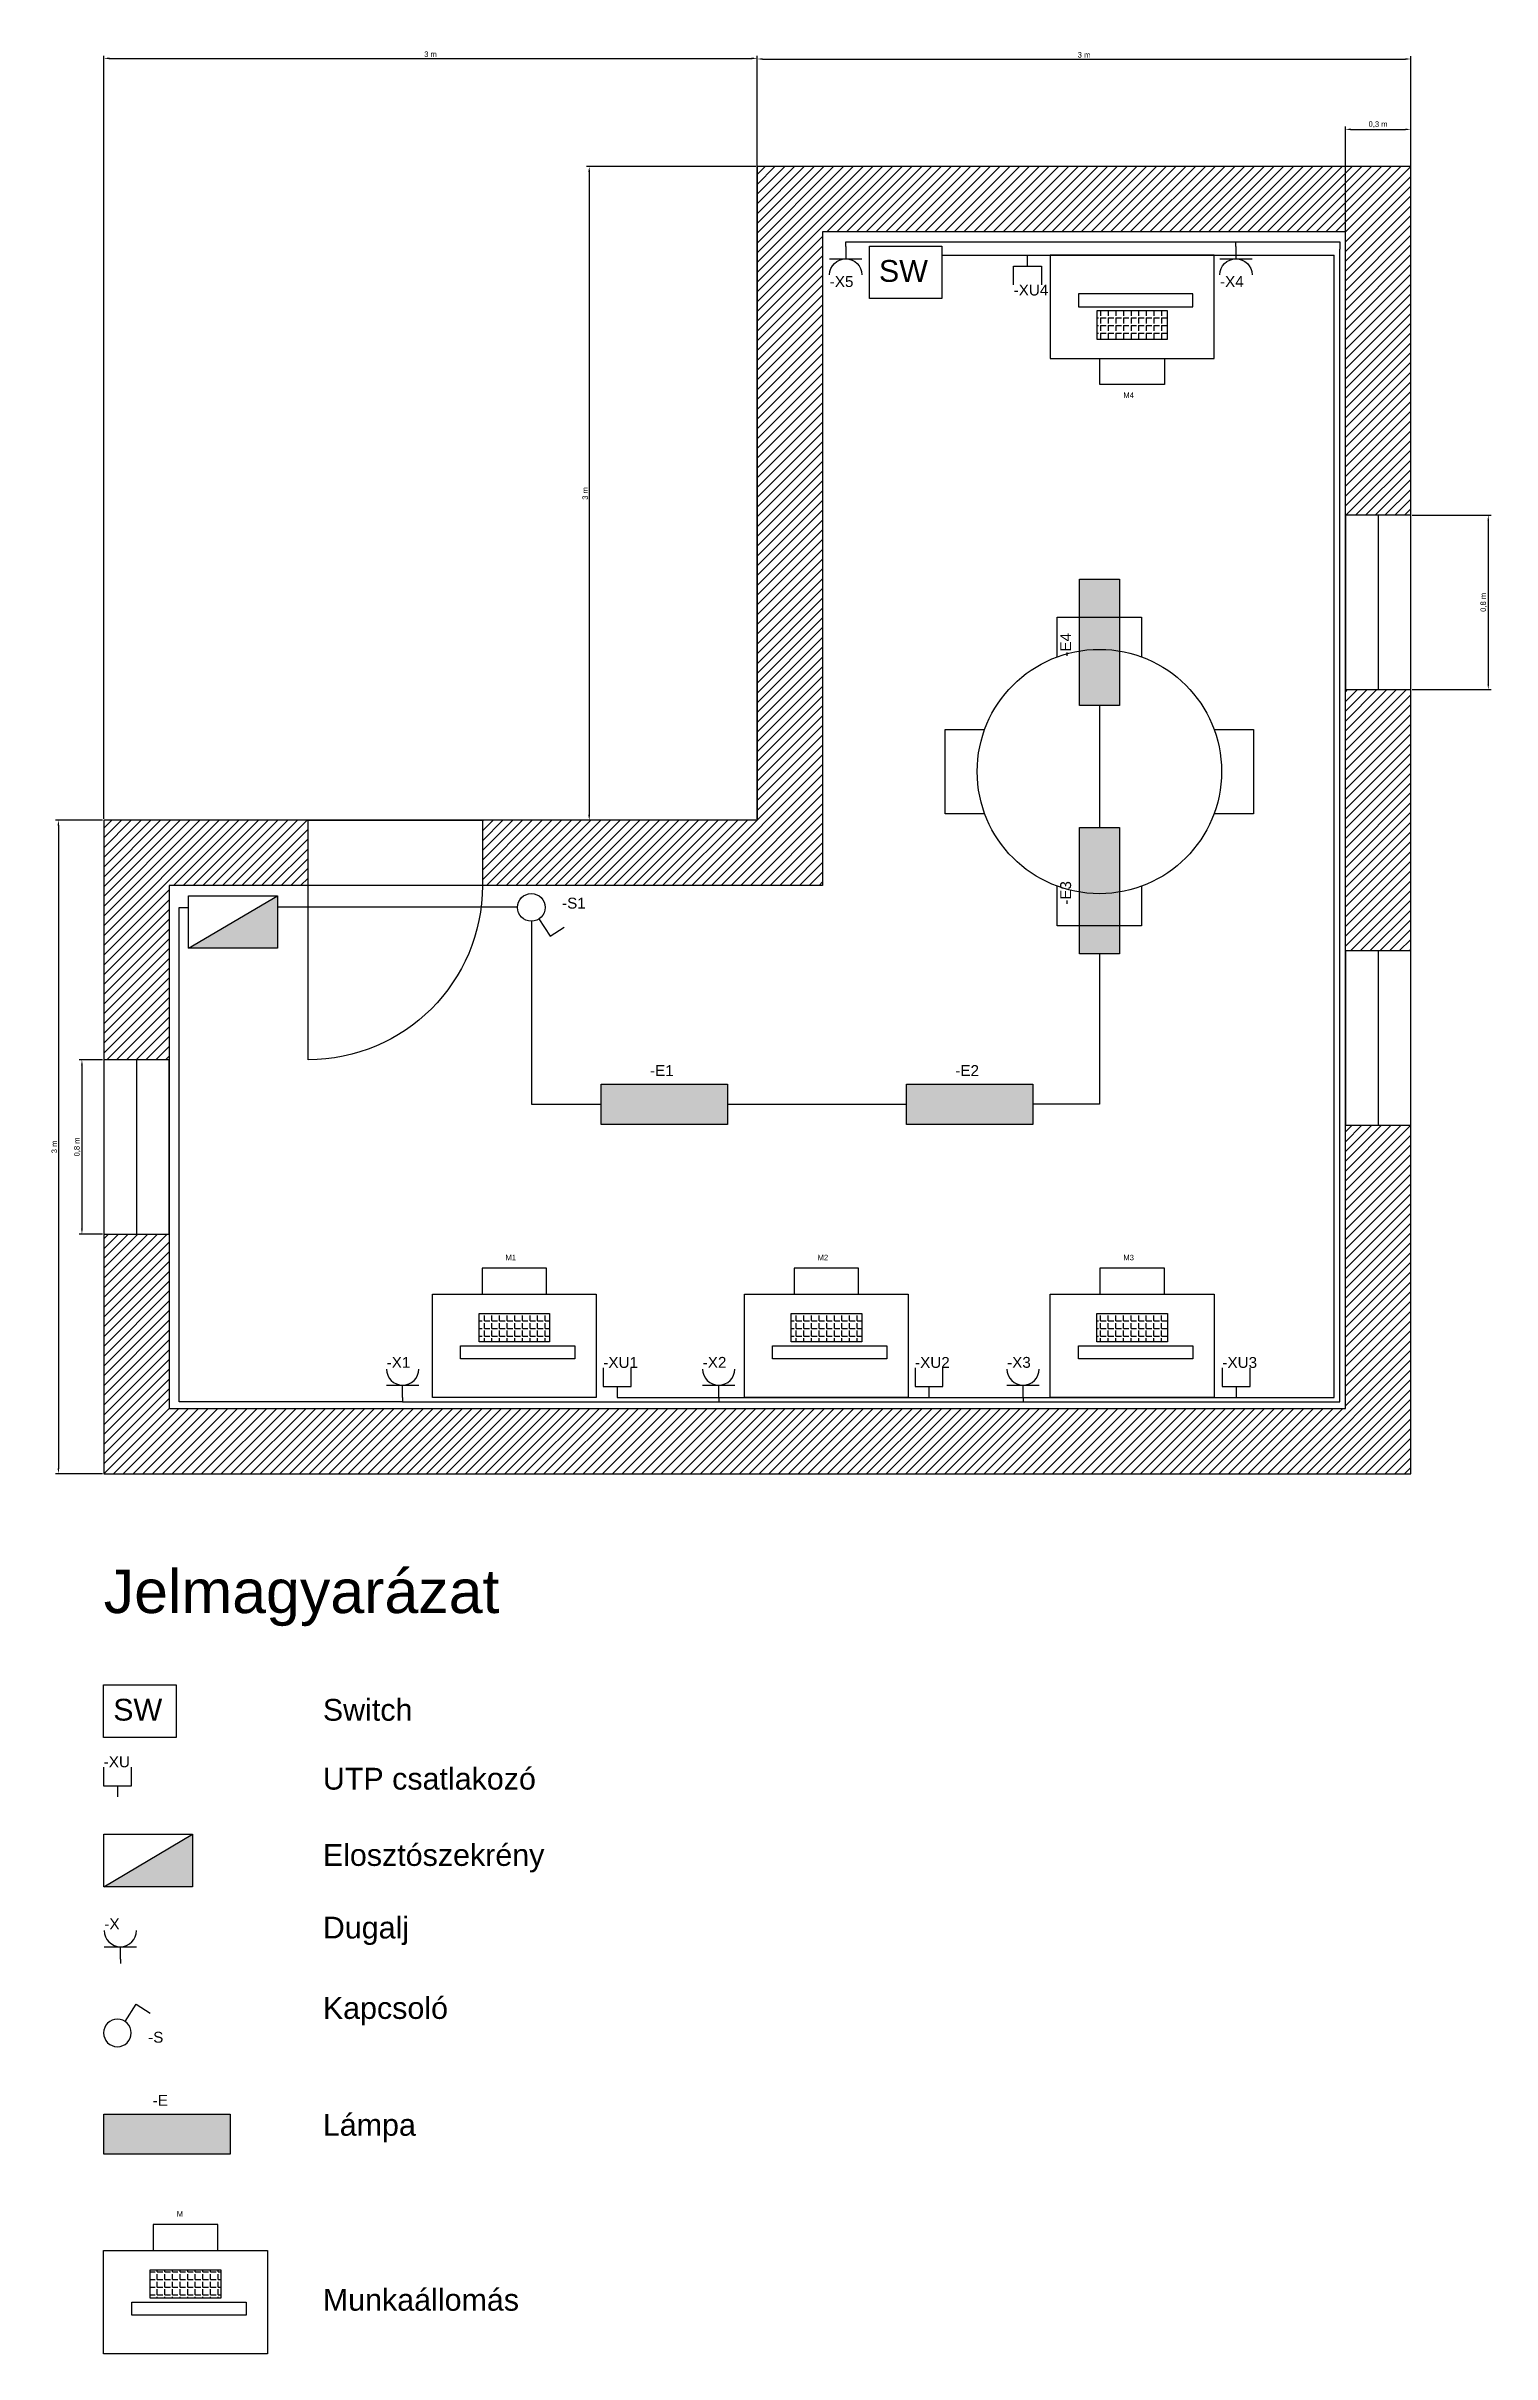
# Model space of a CAD drawing. Header units: millimetres. Extents: x -26 to 637, y -404 to 655.
import ezdxf

# ---------------------------------------------------------------- set-up
doc = ezdxf.new("R2010")
doc.units = ezdxf.units.MM
for name, color, linetype in [('butorok', 90, 'Continuous'), ('eroatvitel', 10, 'Continuous'), ('UTP', 130, 'Continuous'), ('vilagitas', 10, 'Continuous')]:
    doc.layers.add(name, color=color, linetype=linetype)
doc.styles.get("Standard").update_dxf_attribs({"font": 'arial.ttf'})
doc.dimstyles.new('Másolat - ISO-25', dxfattribs={"dimtxt": 2.5, "dimasz": 2.5, "dimexe": 1.25, "dimexo": 0.625, "dimtad": 1, "dimlfac": 0.01, "dimtxsty": 'Standard', "dimcen": 2.5, "dimadec": 0, "dimazin": 0, "dimtfac": 1, "dimtmove": 0, "dimatfit": 3, "dimfxl": 1, "dimarcsym": 0})

# ---------------------------------------------------------------- blocks, each defined once
blk = doc.blocks.new('Ablak')
blk.add_line((15, 0), (15, -80))
blk.add_lwpolyline([(0, -80), (30, -80), (30, 0), (0, 0)], close=True)
blk = doc.blocks.new('Ajtó')
blk.add_line((80, -110), (80, -30))
blk.add_lwpolyline([(0, -30), (80, -30), (80, 0), (0, 0)], close=True)
blk.add_arc((80, -30), 80, 180, 270)
blk = doc.blocks.new('Munkaasztal')
at = {"layer": 'butorok'}
h = blk.add_hatch(dxfattribs=at)
h.set_pattern_fill('ANGLE', color=256, scale=0.5)
h.set_pattern_definition([(0, (-188.4784, -104.505), (0, 3.4925), [2.54, -0.9525]), (90, (-188.4784, -104.505), (-3.4925, 2e-16), [2.54, -0.9525])])
h.paths.add_polyline_path([(-16.2, -20.8), (-16.2, -33.8), (16.2, -33.8), (16.2, -20.8)])
for points in [[(-14.8, -11.9), (14.8, -11.9), (14.8, 0), (-14.8, 0)], [(-37.6, -11.9), (37.6, -11.9), (37.6, -59.4), (-37.6, -59.4)], [(-16.2, -20.8), (16.2, -20.8), (16.2, -33.8), (-16.2, -33.8)], [(-24.7, -35.7), (27.8, -35.7), (27.8, -41.6), (-24.7, -41.6)]]:
    blk.add_lwpolyline(points, close=True, dxfattribs=at)
at = {"layer": 'butorok', "flags": 4}
blk.add_attdef('M', (-4.1, 3.6), '', height=2.5, dxfattribs=at)
blk = doc.blocks.new('Switch')
at = {"layer": 'UTP'}
blk.add_lwpolyline([(-33.3, 0), (0, 0), (0, -24.1), (-33.3, -24.1)], close=True, dxfattribs=at)
blk.add_text('SW', height=10, dxfattribs=at).set_placement((-28.9, -16.4))
blk = doc.blocks.new('UTP csatlakozó')
at = {"layer": 'UTP'}
for p, q in [((-6.4, 13.6), (-6.4, 5)), ((6.4, 5), (6.4, 13.6)), ((-6.4, 5), (6.4, 5)), ((0, 5), (0, 0))]:
    blk.add_line(p, q, dxfattribs=at)
at = {"layer": 'UTP', "flags": 4}
blk.add_attdef('-XU', (-6.4, 13.6), '', height=5, dxfattribs=at)
blk = doc.blocks.new('Elosztószekrény')
at = {"layer": 'eroatvitel'}
h = blk.add_hatch(color=256, dxfattribs=at)
h.dxf.hatch_style = 1
h.paths.add_polyline_path([(-40.8, -24.1), (0, -24.1), (0, 0)])
blk.add_line((-40.8, -24.1), (0, 0), dxfattribs=at)
blk.add_lwpolyline([(-40.8, 0), (0, 0), (0, -24.1), (-40.8, -24.1)], close=True, dxfattribs=at)
blk = doc.blocks.new('Dugalj')
at = {"layer": 'eroatvitel'}
for p, q in [((-7.4, 7.7), (7.4, 7.7)), ((0, 2), (0, 7.7)), ((0, 2), (0, 0))]:
    blk.add_line(p, q, dxfattribs=at)
blk.add_arc((0, 15.1), 7.39, 180, 0, dxfattribs=at)
at = {"layer": 'eroatvitel', "flags": 4}
blk.add_attdef('-X', (-7.3, 15.7), '', height=5, dxfattribs=at)
blk = doc.blocks.new('Kapcsoló')
at = {"layer": 'vilagitas'}
for p, q in [((199.8, 252.1), (204.9, 244.2)), ((204.9, 244.2), (211.4, 248.3))]:
    blk.add_line(p, q, dxfattribs=at)
blk.add_circle((196.3, 257.4), 6.32, dxfattribs=at)
at = {"layer": 'vilagitas', "flags": 4}
blk.add_attdef('-S', (210.4, 256.9), '', height=5, dxfattribs=at)
blk = doc.blocks.new('Lámpa')
at = {"layer": 'vilagitas'}
h = blk.add_hatch(color=256, dxfattribs=at)
h.dxf.hatch_style = 1
h.paths.add_polyline_path([(-29, 0), (-29, -18.4), (29, -18.4), (29, 0)])
blk.add_lwpolyline([(-29, 0), (29, 0), (29, -18.4), (-29, -18.4)], close=True, dxfattribs=at)
at = {"layer": 'vilagitas', "flags": 4}
blk.add_attdef('-E', (-6.5, 3.8), '', height=5, dxfattribs=at)
blk = doc.blocks.new('*D20')
at = {"color": 0, "lineweight": -2, "transparency": 16777216}
for p, q in [((0, 300.6), (0, 650.9)), ((2.5, 649.7), (297.5, 649.7)), ((300, 300.6), (300, 650.9))]:
    blk.add_line(p, q, dxfattribs=at)
at = {"color": 0, "transparency": 16777216}
for points in [[(2.5, 650.1), (2.5, 649.3), (0, 649.7)], [(297.5, 650.1), (297.5, 649.3), (300, 649.7)]]:
    blk.add_solid(points, dxfattribs=at)
at = {"layer": 'Defpoints', "color": 0, "transparency": 16777216}
for p in [(300, 649.7), (0, 300), (300, 300)]:
    blk.add_point(p, dxfattribs=at)
at = {"color": 0, "transparency": 16777216, "insert": (150, 651.6), "char_height": 2.5, "attachment_point": 5}
blk.add_mtext('3 m', dxfattribs=at)
blk = doc.blocks.new('*D21')
at = {"color": 0, "lineweight": -2, "transparency": 16777216}
for p, q in [((300, 600.6), (300, 650.7)), ((302.5, 649.4), (597.5, 649.4)), ((600, 600.6), (600, 650.7))]:
    blk.add_line(p, q, dxfattribs=at)
at = {"color": 0, "transparency": 16777216}
for points in [[(302.5, 649.8), (302.5, 649), (300, 649.4)], [(597.5, 649.8), (597.5, 649), (600, 649.4)]]:
    blk.add_solid(points, dxfattribs=at)
at = {"layer": 'Defpoints', "color": 0, "transparency": 16777216}
for p in [(600, 649.4), (300, 600), (600, 600)]:
    blk.add_point(p, dxfattribs=at)
at = {"color": 0, "transparency": 16777216, "insert": (450, 651.3), "char_height": 2.5, "attachment_point": 5}
blk.add_mtext('3 m', dxfattribs=at)
blk = doc.blocks.new('*D22')
at = {"color": 0, "lineweight": -2, "transparency": 16777216}
for p, q in [((570, 570.6), (570, 618.4)), ((572.5, 617.1), (597.5, 617.1)), ((600, 570.6), (600, 618.4))]:
    blk.add_line(p, q, dxfattribs=at)
at = {"color": 0, "transparency": 16777216}
for points in [[(572.5, 617.5), (572.5, 616.7), (570, 617.1)], [(597.5, 617.5), (597.5, 616.7), (600, 617.1)]]:
    blk.add_solid(points, dxfattribs=at)
at = {"layer": 'Defpoints', "color": 0, "transparency": 16777216}
for p in [(600, 617.1), (570, 570), (600, 570)]:
    blk.add_point(p, dxfattribs=at)
at = {"color": 0, "transparency": 16777216, "insert": (585, 619.3), "char_height": 2.5, "attachment_point": 5}
blk.add_mtext('0,3 m', dxfattribs=at)
blk = doc.blocks.new('*D23')
at = {"color": 0, "lineweight": -2, "transparency": 16777216}
for p, q in [((600.6, 440), (636.9, 440)), ((635.6, 437.5), (635.6, 362.5)), ((600.6, 360), (636.9, 360))]:
    blk.add_line(p, q, dxfattribs=at)
at = {"color": 0, "transparency": 16777216}
for points in [[(635.2, 437.5), (636, 437.5), (635.6, 440)], [(635.2, 362.5), (636, 362.5), (635.6, 360)]]:
    blk.add_solid(points, dxfattribs=at)
at = {"layer": 'Defpoints', "color": 0, "transparency": 16777216}
for p in [(600, 440), (600, 360), (635.6, 360)]:
    blk.add_point(p, dxfattribs=at)
at = {"color": 0, "transparency": 16777216, "insert": (633.5, 400), "char_height": 2.5, "attachment_point": 5, "rotation": 90}
blk.add_mtext('0,8 m', dxfattribs=at)
blk = doc.blocks.new('*D25')
at = {"color": 0, "lineweight": -2, "transparency": 16777216}
for p, q in [((-0.6, 300), (-22.1, 300)), ((-20.8, 297.5), (-20.8, 2.5)), ((-0.6, 0), (-22.1, 0))]:
    blk.add_line(p, q, dxfattribs=at)
at = {"color": 0, "transparency": 16777216}
for points in [[(-21.2, 297.5), (-20.4, 297.5), (-20.8, 300)], [(-21.2, 2.5), (-20.4, 2.5), (-20.8, 0)]]:
    blk.add_solid(points, dxfattribs=at)
at = {"layer": 'Defpoints', "color": 0, "transparency": 16777216}
for p in [(0, 300), (-20.8, 0), (0, 0)]:
    blk.add_point(p, dxfattribs=at)
at = {"color": 0, "transparency": 16777216, "insert": (-22.7, 150), "char_height": 2.5, "attachment_point": 5, "rotation": 90}
blk.add_mtext('3 m', dxfattribs=at)
blk = doc.blocks.new('*D26')
at = {"color": 0, "lineweight": -2, "transparency": 16777216}
for p, q in [((-0.6, 190), (-11.3, 190)), ((-10, 187.5), (-10, 112.5)), ((-0.6, 110), (-11.3, 110))]:
    blk.add_line(p, q, dxfattribs=at)
at = {"color": 0, "transparency": 16777216}
for points in [[(-10.4, 187.5), (-9.6, 187.5), (-10, 190)], [(-10.4, 112.5), (-9.6, 112.5), (-10, 110)]]:
    blk.add_solid(points, dxfattribs=at)
at = {"layer": 'Defpoints', "color": 0, "transparency": 16777216}
for p in [(0, 190), (-10, 110), (0, 110)]:
    blk.add_point(p, dxfattribs=at)
at = {"color": 0, "transparency": 16777216, "insert": (-12.1, 150), "char_height": 2.5, "attachment_point": 5, "rotation": 90}
blk.add_mtext('0,8 m', dxfattribs=at)
blk = doc.blocks.new('*D27')
at = {"color": 0, "lineweight": -2, "transparency": 16777216}
for p, q in [((299.4, 600), (221.6, 600)), ((222.9, 597.5), (222.9, 302.5)), ((299.4, 300), (221.6, 300))]:
    blk.add_line(p, q, dxfattribs=at)
at = {"color": 0, "transparency": 16777216}
for points in [[(222.4, 597.5), (223.3, 597.5), (222.9, 600)], [(222.4, 302.5), (223.3, 302.5), (222.9, 300)]]:
    blk.add_solid(points, dxfattribs=at)
at = {"layer": 'Defpoints', "color": 0, "transparency": 16777216}
for p in [(300, 600), (222.9, 300), (300, 300)]:
    blk.add_point(p, dxfattribs=at)
at = {"color": 0, "transparency": 16777216, "insert": (221, 450), "char_height": 2.5, "attachment_point": 5, "rotation": 90}
blk.add_mtext('3 m', dxfattribs=at)

msp = doc.modelspace()

# ---------------------------------------------------------------- hatches: boundary and pattern name
h = msp.add_hatch()
h.set_pattern_fill('ANSI31', color=256)
h.paths.add_polyline_path([(30, 270), (93.828, 270), (93.828, 300), (0, 300), (0, 190), (30, 190)])
h.paths.add_polyline_path([(30, 110), (0, 110), (0, 0), (300, 0), (600, 0), (600, 160), (570, 160), (570, 30), (300, 30), (30, 30)])
h.paths.add_polyline_path([(600, 360), (570, 360), (570, 240), (600, 240)])
h.paths.add_polyline_path([(600, 600), (300, 600), (300, 300), (173.828, 300), (173.828, 270), (330, 270), (330, 570), (570, 570), (570, 440), (600, 440)])

# ---------------------------------------------------------------- linework, layer by layer
for points in [[(300, 0), (600, 0), (600, 600), (300, 600), (300, 300), (0, 300), (0, 0)], [(300, 30), (570, 30), (570, 570), (330, 570), (330, 270), (30, 270), (30, 30)]]:
    msp.add_lwpolyline(points, close=True)
at = {"layer": 'butorok'}
for points in [[(437.721, 374.966), (437.721, 393.149), (476.414, 393.149), (476.414, 374.966)], [(404.426, 302.979), (386.244, 302.979), (386.244, 341.672), (404.426, 341.672)], [(509.708, 341.672), (527.89, 341.672), (527.89, 302.979), (509.708, 302.979)], [(476.414, 269.685), (476.414, 251.502), (437.721, 251.502), (437.721, 269.685)]]:
    msp.add_lwpolyline(points, dxfattribs=at)
msp.add_circle((457.067, 322.326), 56.083, dxfattribs=at)
at = {"layer": 'eroatvitel'}
for p, q in [((340.629, 565.406), (519.773, 565.406)), ((519.773, 565.406), (567.469, 565.406)), ((567.469, 565.406), (567.469, 562.187)), ((567.469, 32.952), (567.469, 562.187)), ((34.565, 32.952), (34.565, 259.855)), ((34.565, 259.855), (38.941, 259.855)), ((137.23, 32.952), (34.565, 32.952)), ((137.23, 32.952), (282.308, 32.952)), ((282.308, 32.952), (422.04, 32.952)), ((422.04, 32.952), (567.469, 32.952))]:
    msp.add_line(p, q, dxfattribs=at)
at = {"layer": 'UTP'}
for p, q in [((384.766, 559.362), (564.902, 559.362)), ((564.902, 34.979), (564.902, 559.362)), ((235.707, 34.979), (519.903, 34.979)), ((519.903, 34.979), (564.902, 34.979))]:
    msp.add_line(p, q, dxfattribs=at)
at = {"layer": 'vilagitas'}
for p, q in [((457.067, 352.569), (457.067, 296.732)), ((190.024, 260.009), (79.754, 260.009)), ((196.341, 253.692), (196.341, 169.566)), ((457.067, 238.673), (457.067, 169.566)), ((196.341, 169.566), (228.28, 169.566)), ((286.339, 169.566), (368.444, 169.566)), ((457.067, 169.566), (426.502, 169.566))]:
    msp.add_line(p, q, dxfattribs=at)

# ---------------------------------------------------------------- block references
for name, p in [('Ablak', (570, 440)), ('Ablak', (570, 240)), ('Ablak', (0, 190)), ('Switch', (33.253, -96.929)), ('Elosztószekrény', (40.813, -165.488))]:
    msp.add_blockref(name, p)
at = {"xscale": -1}
msp.add_blockref('Ajtó', (173.828, 300), dxfattribs=at)
ref = msp.add_blockref('UTP csatlakozó', (6.357, -148.348))
ref.add_attrib('-XU', '-XU', (0, -134.757), dxfattribs={"layer": 'UTP', "height": 5})
ref = msp.add_blockref('Dugalj', (7.629, -224.817))
ref.add_attrib('-X', '-X', (0.3, -209.157), dxfattribs={"layer": 'eroatvitel', "height": 5})
ref = msp.add_blockref('Kapcsoló', (-190.024, 0.686), dxfattribs=dict(xscale=-1, rotation=180))
ref.add_attrib('-S', '-S', (20.386, -261.175), dxfattribs={"layer": 'vilagitas', "height": 5})
ref = msp.add_blockref('Lámpa', (29.029, -293.969))
ref.add_attrib('-E', '-E', (22.49, -290.155), dxfattribs={"layer": 'vilagitas', "height": 5})
ref = msp.add_blockref('Munkaasztal', (37.568, -344.644))
ref.add_attrib('M', 'M', (33.515, -341.015), dxfattribs={"layer": 'butorok', "height": 2.5})
at = {"layer": 'butorok'}
ref = msp.add_blockref('Munkaasztal', (472.124, 499.994), dxfattribs=dict(at, xscale=-1, rotation=180))
ref.add_attrib('M', 'M4', (468.071, 493.855), dxfattribs={"height": 2.5})
ref = msp.add_blockref('Munkaasztal', (188.478, 94.348), dxfattribs=at)
ref.add_attrib('M', 'M1', (184.425, 97.976), dxfattribs={"height": 2.5})
ref = msp.add_blockref('Munkaasztal', (331.756, 94.348), dxfattribs=at)
ref.add_attrib('M', 'M2', (327.702, 97.976), dxfattribs={"height": 2.5})
ref = msp.add_blockref('Munkaasztal', (472.124, 94.348), dxfattribs=at)
ref.add_attrib('M', 'M3', (468.071, 97.976), dxfattribs={"height": 2.5})
at = {"layer": 'eroatvitel'}
ref = msp.add_blockref('Dugalj', (340.629, 565.406), dxfattribs=dict(at, xscale=-1, rotation=180))
ref.add_attrib('-X', '-X5', (333.299, 544.745), dxfattribs={"height": 5})
ref = msp.add_blockref('Dugalj', (519.773, 565.406), dxfattribs=dict(at, xscale=-1, rotation=180))
ref.add_attrib('-X', '-X4', (512.443, 544.745), dxfattribs={"height": 5})
msp.add_blockref('Elosztószekrény', (79.754, 265.275), dxfattribs=at)
ref = msp.add_blockref('Dugalj', (137.23, 32.952), dxfattribs=at)
ref.add_attrib('-X', '-X1', (129.9, 48.612), dxfattribs={"height": 5})
ref = msp.add_blockref('Dugalj', (282.308, 32.952), dxfattribs=at)
ref.add_attrib('-X', '-X2', (274.978, 48.612), dxfattribs={"height": 5})
ref = msp.add_blockref('Dugalj', (422.04, 32.952), dxfattribs=at)
ref.add_attrib('-X', '-X3', (414.71, 48.612), dxfattribs={"height": 5})
at = {"layer": 'UTP'}
msp.add_blockref('Switch', (384.766, 563.514), dxfattribs=at)
ref = msp.add_blockref('UTP csatlakozó', (424.07, 559.362), dxfattribs=dict(at, xscale=-1, rotation=180))
ref.add_attrib('-XU', '-XU4', (417.713, 540.857), dxfattribs={"height": 5})
ref = msp.add_blockref('UTP csatlakozó', (235.707, 34.979), dxfattribs=at)
ref.add_attrib('-XU', '-XU1', (229.349, 48.571), dxfattribs={"height": 5})
ref = msp.add_blockref('UTP csatlakozó', (378.825, 34.979), dxfattribs=at)
ref.add_attrib('-XU', '-XU2', (372.468, 48.571), dxfattribs={"height": 5})
ref = msp.add_blockref('UTP csatlakozó', (519.903, 34.979), dxfattribs=at)
ref.add_attrib('-XU', '-XU3', (513.546, 48.571), dxfattribs={"height": 5})
at = {"layer": 'vilagitas'}
ref = msp.add_blockref('Lámpa', (447.891, 381.599), dxfattribs=dict(at, rotation=90))
ref.add_attrib('-E', '-E4', (444.078, 375.06), dxfattribs={"height": 5, "rotation": 90})
ref = msp.add_blockref('Lámpa', (447.891, 267.703), dxfattribs=dict(at, rotation=90))
ref.add_attrib('-E', '-E3', (444.078, 261.164), dxfattribs={"height": 5, "rotation": 90})
ref = msp.add_blockref('Kapcsoló', (0, 2.574), dxfattribs=at)
ref.add_attrib('-S', '-S1', (210.411, 259.435), dxfattribs={"height": 5})
ref = msp.add_blockref('Lámpa', (257.31, 178.742), dxfattribs=at)
ref.add_attrib('-E', '-E1', (250.771, 182.555), dxfattribs={"height": 5})
ref = msp.add_blockref('Lámpa', (397.473, 178.742), dxfattribs=at)
ref.add_attrib('-E', '-E2', (390.934, 182.555), dxfattribs={"height": 5})

# ---------------------------------------------------------------- texts
for s, height, p in [('Jelmagyarázat', 20, (0, -63.969)), ('Switch', 10, (100.587, -113.389)), ('UTP csatlakozó', 10, (100.587, -144.998)), ('Elosztószekrény', 10, (100.587, -180.024)), ('Dugalj', 10, (100.587, -213.342)), ('Kapcsoló', 10, (100.587, -250.259)), ('Lámpa', 10, (100.587, -303.897)), ('Munkaállomás', 10, (100.587, -384.201))]:
    msp.add_text(s, height=height).set_placement(p)

# ---------------------------------------------------------------- dimensions: what is measured, and where the dimension line sits
for base, p1, p2, picture, middle in [((300, 649.673), (0, 300), (300, 300), '*D20', (150, 651.575)), ((600, 649.414), (300, 600), (600, 600), '*D21', (450, 651.316)), ((600, 617.124), (570, 570), (600, 570), '*D22', (585, 619.251))]:
    dim = msp.add_linear_dim(base=base, p1=p1, p2=p2, dimstyle='Másolat - ISO-25', override={"dimpost": ' m'})
    dim.commit()
    dim.dimension.update_dxf_attribs({"geometry": picture, "text_midpoint": middle})
for base, p1, p2, picture, middle in [((222.863, 300), (300, 600), (300, 300), '*D27', (220.961, 450)), ((635.63, 360), (600, 440), (600, 360), '*D23', (633.502, 400)), ((-20.8, 0), (0, 300), (0, 0), '*D25', (-22.703, 150)), ((-10.014, 110), (0, 190), (0, 110), '*D26', (-12.141, 150))]:
    dim = msp.add_linear_dim(base=base, p1=p1, p2=p2, angle=90, dimstyle='Másolat - ISO-25', override={"dimpost": ' m'})
    dim.commit()
    dim.dimension.update_dxf_attribs({"geometry": picture, "text_midpoint": middle})

doc.saveas('drawing.dxf')
